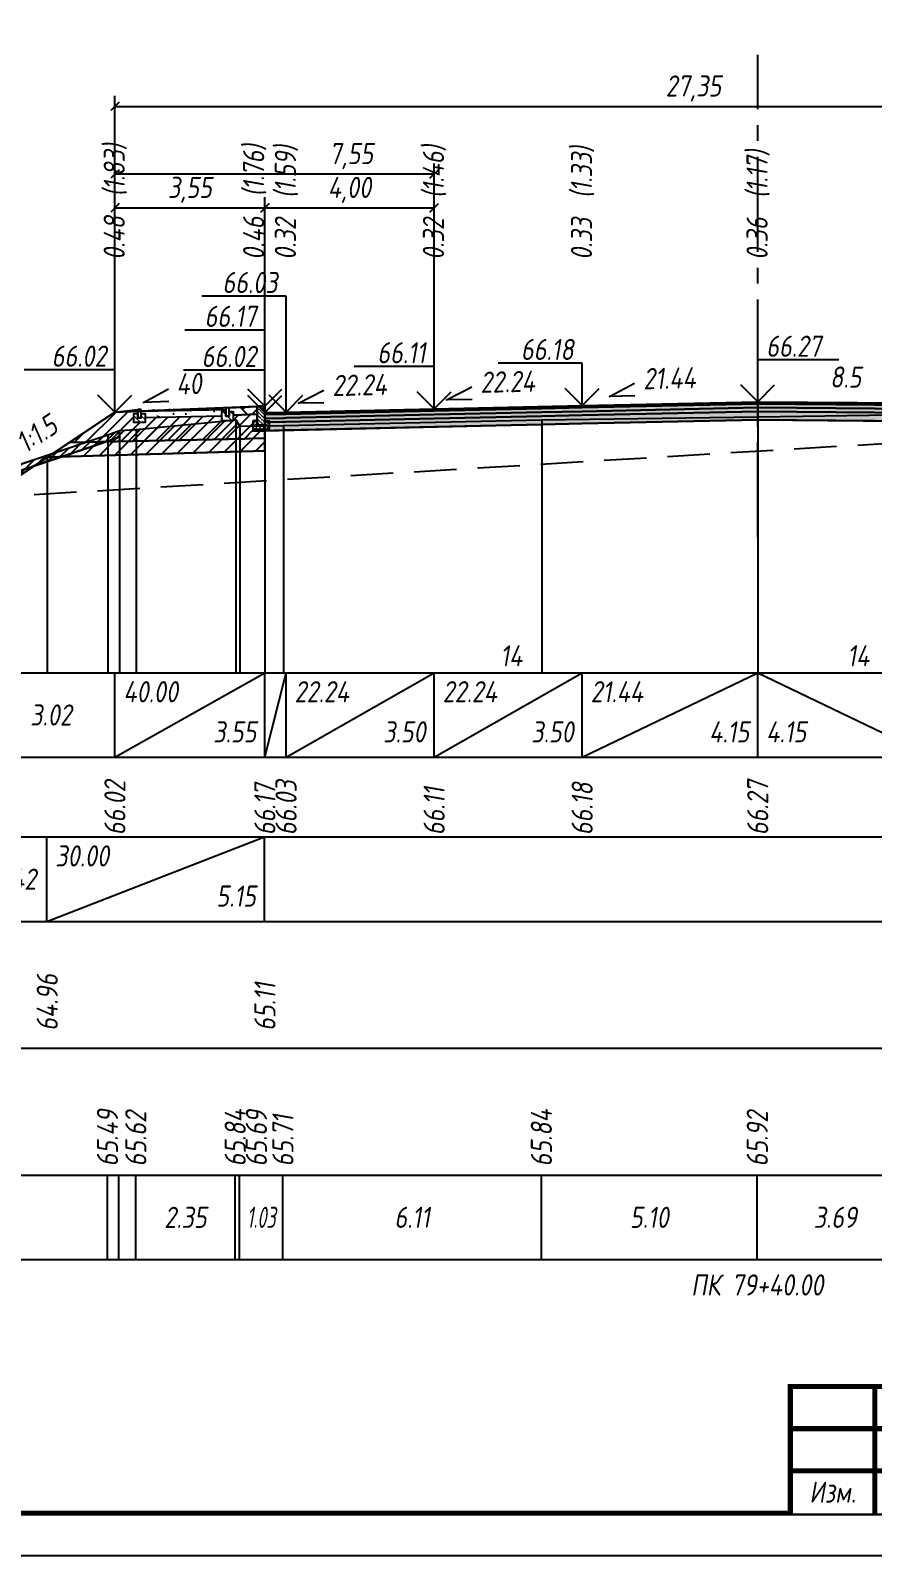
# Model space of a CAD drawing. Extents: x -717 to 1451, y -133302 to 233.
# Drawn here: x 110.1 to 209.7, y -125013.4 to -124833 of the extents above; entities that cross this region are included whole.
import ezdxf
from ezdxf.enums import TextEntityAlignment as Align

# ---------------------------------------------------------------- set-up
doc = ezdxf.new("R2010")
doc.units = 0
doc.linetypes.add('осевая2', pattern=[1.125, 0.75, -0.125, 0.125, -0.125])
doc.linetypes.add('штриховая', pattern=[0.75, 0.5, -0.25])
for name, color, linetype in [('Зарамочное оформление', 7, 'Continuous'), ('Интерполированный поперечник', 2, 'Continuous'), ('КОД_399', 252, 'Continuous'), ('Код_510', 7, 'Continuous'), ('Код_514', 1, 'Continuous'), ('Код_516', 1, 'Continuous'), ('Контур_0', 7, 'Continuous'), ('Контур_2564', 7, 'Continuous'), ('Контур_2660', 7, 'Continuous'), ('Контур_2665', 7, 'Continuous'), ('Контур_400', 7, 'Continuous'), ('Контур_508', 7, 'Continuous'), ('Контур_512', 7, 'Continuous'), ('Контур_513', 7, 'Continuous'), ('Красный поперечник', 1, 'Continuous'), ('Объём_2501', 7, 'Continuous'), ('Объём_2564', 7, 'Continuous'), ('Объём_2650', 7, 'Continuous'), ('Объём_2660', 7, 'Continuous'), ('Объём_2661', 7, 'Continuous'), ('Объём_2665', 7, 'Continuous'), ('Объём_2666', 7, 'Continuous'), ('Ось', 1, 'осевая2'), ('Откосы', 7, 'Continuous'), ('Отметки покрытия', 7, 'Continuous'), ('Подписи поперечников', 7, 'Continuous'), ('Рабочие отметки', 7, 'Continuous'), ('Рабочие отметки доп.', 7, 'Continuous'), ('Слои выравнивания', 7, 'Continuous'), ('Таблица', 7, 'Continuous'), ('Уклоны проезжей части', 7, 'Continuous'), ('Черный поперечник', 3, 'Continuous')]:
    doc.layers.add(name, color=color, linetype=linetype)
for name, color, linetype, true_color in [('Контур_2540', 2, 'Continuous', 0xffff00), ('Контур_2560', 2, 'Continuous', 0xffff00), ('Контур_2561', 7, 'Continuous', 0xff8040), ('Контур_2562', 3, 'Continuous', 0x00ff00), ('Контур_2563', 7, 'Continuous', 0xff8000), ('Контур_2570', 7, 'Continuous', 0x80ff00), ('Контур_2725', 7, 'Continuous', 0x323232), ('Контур_2736', 4, 'Continuous', 0x00ffff), ('Контур_2760', 7, 'Continuous', 0x323232), ('Контур_2761', 7, 'Continuous', 0x323232), ('Контур_2762', 7, 'Continuous', 0x323232), ('Контур_2763', 7, 'Continuous', 0x323232), ('Контур_402', 7, 'Continuous', 0xff6464), ('Контур_703', 4, 'Continuous', 0x00ffff), ('Объём_2520', 7, 'Continuous', 0x80ffff), ('Объём_2540', 2, 'Continuous', 0xffff00), ('Объём_2560', 2, 'Continuous', 0xffff00), ('Объём_2561', 7, 'Continuous', 0xff8040), ('Объём_2562', 3, 'Continuous', 0x00ff00), ('Объём_2563', 7, 'Continuous', 0xff8000), ('Объём_2570', 7, 'Continuous', 0x80ff00), ('Объём_2600', 7, 'Continuous', 0x808000), ('Объём_2746', 2, 'Continuous', 0xffff00)]:
    doc.layers.add(name, color=color, linetype=linetype, true_color=true_color)
doc.styles.get("Standard").update_dxf_attribs({"font": 'txt', "height": 2.5})
doc.styles.add('М', font='romand.shx', dxfattribs={"width": 0.8, "oblique": 10, "height": 2.5})
doc.dimstyles.new('ISO-25', dxfattribs={"dimtxt": 2.5, "dimasz": 2.5, "dimexe": 1.25, "dimexo": 0.625, "dimtad": 1, "dimtxsty": 'Standard', "dimcen": 2.5, "dimadec": 0, "dimazin": 0, "dimtfac": 1, "dimtmove": 0, "dimatfit": 3, "dimfxl": 1, "dimarcsym": 0})

# ---------------------------------------------------------------- blocks, each defined once
blk = doc.blocks.new('Штамп')
at = {"linetype": 'Continuous'}
blk.add_wipeout([(199.95, -411.25), (384.95, -411.25), (384.95, -426.25), (199.95, -426.25)], dxfattribs=at).dxf.layer = 'Зарамочное оформление'
at = {"layer": 'Зарамочное оформление', "linetype": 'Continuous', "lineweight": -3, "const_width": 0.6, "flags": 128}
for points in [[(199.95, -426.25), (199.95, -411.25), (384.95, -411.25)], [(209.95, -411.25), (209.95, -426.25)], [(199.95, -416.25), (264.95, -416.25)], [(199.95, -421.25), (264.95, -421.25)]]:
    blk.add_lwpolyline(points, dxfattribs=at)
at = {"layer": 'Зарамочное оформление', "linetype": 'Continuous', "style": 'М', "oblique": 10, "width": 0.8}
blk.add_text('Изм.', height=2.5, dxfattribs=at).set_placement((204.95, -423.75), align=Align.MIDDLE_CENTER)
blk = doc.blocks.new('шифр')
blk.add_blockref('Штамп', (0, -124642))
blk = doc.blocks.new('_Oblique')
at = {"color": 0, "linetype": 'ByBlock', "lineweight": -2}
blk.add_line((-0.5, -0.5), (0.5, 0.5), dxfattribs=at)
blk = doc.blocks.new('*D3949')
at = {"color": 0, "lineweight": -2, "transparency": 16777216}
for p, q in [((120.12, -124877.62), (120.12, -124852.76)), ((137.85, -124877.66), (137.85, -124852.76)), ((120.12, -124854.01), (137.85, -124854.01))]:
    blk.add_line(p, q, dxfattribs=at)
at = {"layer": 'Defpoints', "color": 0, "transparency": 16777216}
for p in [(137.85, -124854.01), (120.12, -124878.25), (137.85, -124878.29)]:
    blk.add_point(p, dxfattribs=at)
at = {"color": 0, "lineweight": -2, "transparency": 16777216, "rotation": 180}
blk.add_blockref('_Oblique', (120.12, -124854.01), dxfattribs=at)
at = {"color": 0, "lineweight": -2, "transparency": 16777216}
blk.add_blockref('_Oblique', (137.85, -124854.01), dxfattribs=at)
at = {"color": 0, "transparency": 16777216, "insert": (128.99, -124851.89), "char_height": 2.5, "width": 10, "attachment_point": 5, "style": 'М'}
blk.add_mtext('3,55', dxfattribs=at)
blk = doc.blocks.new('*D3951')
at = {"color": 0, "lineweight": -2, "transparency": 16777216}
for p, q in [((137.85, -124877.66), (137.85, -124852.76)), ((157.85, -124877.22), (157.85, -124852.76)), ((137.85, -124854.01), (157.85, -124854.01))]:
    blk.add_line(p, q, dxfattribs=at)
at = {"layer": 'Defpoints', "color": 0, "transparency": 16777216}
for p in [(157.85, -124854.01), (157.85, -124877.84), (137.85, -124878.29)]:
    blk.add_point(p, dxfattribs=at)
at = {"color": 0, "lineweight": -2, "transparency": 16777216, "rotation": 180}
blk.add_blockref('_Oblique', (137.85, -124854.01), dxfattribs=at)
at = {"color": 0, "lineweight": -2, "transparency": 16777216}
blk.add_blockref('_Oblique', (157.85, -124854.01), dxfattribs=at)
at = {"color": 0, "transparency": 16777216, "insert": (147.85, -124851.89), "char_height": 2.5, "width": 9.1667, "attachment_point": 5, "style": 'М'}
blk.add_mtext('4,00', dxfattribs=at)
blk = doc.blocks.new('*D3954')
at = {"color": 0, "lineweight": -2, "transparency": 16777216}
for p, q in [((120.12, -124878.37), (120.12, -124848.76)), ((157.85, -124877.22), (157.85, -124848.76)), ((120.12, -124850.01), (157.85, -124850.01))]:
    blk.add_line(p, q, dxfattribs=at)
at = {"layer": 'Defpoints', "color": 0, "transparency": 16777216}
for p in [(157.85, -124850.01), (157.85, -124877.84), (120.12, -124879)]:
    blk.add_point(p, dxfattribs=at)
at = {"color": 0, "lineweight": -2, "transparency": 16777216, "rotation": 180}
blk.add_blockref('_Oblique', (120.12, -124850.01), dxfattribs=at)
at = {"color": 0, "lineweight": -2, "transparency": 16777216}
blk.add_blockref('_Oblique', (157.85, -124850.01), dxfattribs=at)
at = {"color": 0, "transparency": 16777216, "insert": (148.05, -124847.89), "char_height": 2.5, "width": 10, "attachment_point": 5, "style": 'М'}
blk.add_mtext('7,55', dxfattribs=at)
blk = doc.blocks.new('*D3955')
at = {"color": 0, "lineweight": -2, "transparency": 16777216}
for p, q in [((120.12, -124878.37), (120.12, -124840.76)), ((120.12, -124842.01), (256.87, -124842.01)), ((256.87, -124876.91), (256.87, -124840.76))]:
    blk.add_line(p, q, dxfattribs=at)
at = {"layer": 'Defpoints', "color": 0, "transparency": 16777216}
for p in [(256.87, -124842.01), (256.87, -124877.53), (120.12, -124879)]:
    blk.add_point(p, dxfattribs=at)
at = {"color": 0, "lineweight": -2, "transparency": 16777216, "rotation": 180}
blk.add_blockref('_Oblique', (120.12, -124842.01), dxfattribs=at)
at = {"color": 0, "lineweight": -2, "transparency": 16777216}
blk.add_blockref('_Oblique', (256.87, -124842.01), dxfattribs=at)
at = {"color": 0, "transparency": 16777216, "insert": (188.5, -124839.89), "char_height": 2.5, "width": 12.5, "attachment_point": 5, "style": 'М'}
blk.add_mtext('27,35', dxfattribs=at)
blk = doc.blocks.new('БР100.30.18')
at = {"linetype": 'Continuous', "lineweight": 13}
h = blk.add_hatch(dxfattribs=at)
h.set_pattern_fill('ANSI35', scale=5)
h.set_pattern_definition([(45, (-1504.996, -4799.2297), (-0.88388348, 0.88388348), []), (45, (-1504.1121, -4799.2297), (-0.88388348, 0.88388348), [1.5625, -0.3125, 0, -0.3125])])
h.paths.add_polyline_path([(0.3, 3.47), (1.8, 3.47), (1.8, -1.03), (0, -1.03), (0, 1.97)])
h = blk.add_hatch(dxfattribs=at)
h.set_pattern_fill('ANSI35', scale=5, angle=90)
h.set_pattern_definition([(135, (-1504.996, -4800.7297), (-0.88388348, -0.88388348), []), (135, (-1504.996, -4799.8458), (-0.88388348, -0.88388348), [1.5625, -0.3125, 0, -0.3125])])
h.paths.add_polyline_path([(-1, -0.03), (0, -0.03), (0, -1.03), (1.8, -1.03), (1.8, -0.03), (2.8, -0.03), (2.8, -2.03), (-1, -2.03)])
at = {"color": 7, "lineweight": 30}
blk.add_lwpolyline([(1.8, -1.03), (0, -1.03), (0, 1.97), (0.3, 3.47), (1.8, 3.47)], close=True, dxfattribs=at)
at = {"linetype": 'Continuous'}
blk.add_lwpolyline([(0, -0.03), (-1, -0.03), (-1, -2.03), (2.8, -2.03), (2.8, -0.03), (1.8, -0.03)], dxfattribs=at)

msp = doc.modelspace()

# ---------------------------------------------------------------- hatches: boundary and pattern name
at = {"linetype": 'Continuous'}
h = msp.add_hatch(dxfattribs=at)
h.set_pattern_fill('ANSI31', color=256, scale=15, angle=45, style=0)
h.set_pattern_definition([(90, (-1752.155, -129831.2892), (-1.875, 3e-16), [])])
h.paths.add_polyline_path([(123.233, -124877.864), (133.228, -124877.658), (133.228, -124877.858), (123.233, -124878.057)])
at = {"linetype": 'Continuous', "lineweight": 13}
h = msp.add_hatch(dxfattribs=at)
h.set_pattern_fill('ANSI35', scale=5, angle=90)
h.set_pattern_definition([(135, (-1708.1095, -59150.0302), (-0.883883476, -0.883883476), []), (135, (-1708.1095, -59149.1463), (-0.883883476, -0.883883476), [1.5625, -0.3125, 0, -0.3125])])
h.paths.add_polyline_path([(134.128, -124878.158), (133.628, -124878.158), (133.628, -124878.658), (133.228, -124878.658), (133.228, -124878.158), (132.728, -124878.158), (132.728, -124879.158), (134.128, -124879.158)])
at = {"linetype": 'Continuous'}
h = msp.add_hatch(dxfattribs=at)
h.set_pattern_fill('AR-HBONE', color=253, scale=0.3)
h.set_pattern_definition([(45, (-139.7188, -130683.5077), (0, 1.69705627), [3.6, -1.2]), (135, (-138.8703, -130682.6592), (1e-16, 1.69705627), [3.6, -1.2])])
h.paths.add_polyline_path([(133.228, -124877.658), (133.228, -124878.658), (133.228, -124878.658)])
h.paths.add_polyline_path([(136.949, -124877.509), (133.628, -124877.658), (133.628, -124878.158), (134.128, -124878.158), (134.128, -124878.537), (136.949, -124878.41)])
at = {"linetype": 'Continuous', "lineweight": 13}
h = msp.add_hatch(dxfattribs=at)
h.set_pattern_fill('ANSI35', scale=5, angle=90)
h.set_pattern_definition([(135, (-1697.714, -59150.2363), (-0.883883476, -0.883883476), []), (135, (-1697.714, -59149.3524), (-0.883883476, -0.883883476), [1.5625, -0.3125, 0, -0.3125])])
h.paths.add_polyline_path([(123.733, -124878.364), (123.233, -124878.364), (123.233, -124878.864), (122.833, -124878.864), (122.833, -124878.364), (122.333, -124878.364), (122.333, -124879.364), (123.733, -124879.364)])
at = {"layer": 'КОД_399'}
h = msp.add_hatch(dxfattribs=at)
h.set_pattern_fill('AR-CONC', scale=0.7, angle=45, style=0)
h.set_pattern_definition([(95, (-1752.237, -129831.3785), (3.860864, 3.2396496), [0.525, -5.775]), (40, (-1752.237, -129831.3785), (-4.409945, 3.036377), [0.42, -4.62]), (145.45144, (-1751.915, -129831.1085), (-0.549081, 6.2760265), [0.4461813, -4.907995]), (91.1842, (-1753.227, -129830.3885), (6.101854, 4.4632964), [0.7875, -8.6625]), (141.63564, (-1752.7184, -129830.0166), (-0.1953, 9.447982), [0.669272, -7.361996]), (36.18416, (-1753.227, -129830.3885), (-0.1953, 9.447982), [0.63, -6.93]), (66, (-1752.4845, -129830.141), (4.947401, 0.9616773), [0.525, -5.775]), (11, (-1752.4845, -129830.141), (-2.38496, 4.793659), [0.42, -4.62]), (116.45144, (-1752.072, -129830.061), (2.562441, 5.7553363), [0.4461813, -4.907995]), (82.5, (-1752.237, -129831.3785), (-1.5875523, 1.7079287), [0, -4.564, 0, -4.69, 0, -4.6375]), (52.5, (-1752.237, -129831.3785), (-0.6501106, 3.2543661), [0, -2.674, 0, -4.459, 0, -1.7675]), (12.5, (-1753.3408, -129832.4822), (2.7539272, 2.5306453), [0, -1.75, 0, -5.46, 0, -7.245]), (2.5, (-1753.8357, -129832.9772), (2.3911299, 3.3821186), [0, -2.275, 0, -3.626, 0, -5.145])])
h.paths.add_polyline_path([(123.733, -124878.364), (123.233, -124878.364), (123.233, -124878.057), (133.228, -124877.858), (133.228, -124878.158), (132.728, -124878.158), (132.728, -124878.618), (123.733, -124878.797)])
at = {"layer": 'Слои выравнивания'}
for color, points in [(2, [(137.849, -124878.223), (140.032, -124878.175), (140.349, -124878.168), (157.849, -124877.779), (170.583, -124877.495), (175.349, -124877.389), (196.099, -124876.945), (196.099, -124877.195), (175.349, -124877.639), (170.583, -124877.745), (157.849, -124878.029), (140.349, -124878.418), (140.032, -124878.425), (137.849, -124878.473)]), (3, [(137.849, -124878.473), (140.032, -124878.425), (140.349, -124878.418), (157.849, -124878.029), (170.583, -124877.745), (175.349, -124877.639), (196.099, -124877.195), (196.099, -124877.645), (175.349, -124878.089), (170.583, -124878.195), (157.849, -124878.479), (140.349, -124878.868), (140.032, -124878.875), (137.849, -124878.923)]), (4, [(137.849, -124878.923), (140.032, -124878.875), (140.349, -124878.868), (157.849, -124878.479), (170.583, -124878.195), (175.349, -124878.089), (196.099, -124877.645), (196.099, -124878.095), (175.349, -124878.539), (170.583, -124878.645), (157.849, -124878.929), (140.349, -124879.318), (140.032, -124879.325), (137.849, -124879.373)]), (5, [(137.849, -124879.373), (140.032, -124879.325), (140.349, -124879.318), (157.849, -124878.929), (170.583, -124878.645), (175.349, -124878.539), (196.099, -124878.095), (196.099, -124879.095), (175.349, -124879.539), (170.583, -124879.645), (157.849, -124879.929), (140.349, -124880.318), (140.032, -124880.325), (137.849, -124880.373)])]:
    msp.add_hatch(color=color, dxfattribs=at).paths.add_polyline_path(points)

# ---------------------------------------------------------------- linework, layer by layer
at = {"flags": 128}
msp.add_lwpolyline([(-30.054, -125013.421), (389.946, -125013.421), (389.946, -124716.421), (-30.054, -124716.421)], close=True, dxfattribs=at)
at = {"const_width": 0.6, "flags": 128}
msp.add_lwpolyline([(-10.054, -125008.421), (384.946, -125008.421), (384.946, -124721.421), (-10.054, -124721.421)], close=True, dxfattribs=at)
for points in [[(123.233, -124877.864), (122.833, -124877.864), (122.833, -124878.864), (123.233, -124878.864), (123.233, -124877.864)], [(123.233, -124878.057), (133.228, -124877.858)], [(133.228, -124878.158), (132.728, -124878.158), (132.728, -124879.158), (134.128, -124879.158), (134.128, -124878.158), (133.628, -124878.158), (133.628, -124878.658), (133.228, -124878.658), (133.228, -124878.158)], [(133.628, -124877.658), (133.228, -124877.658), (133.228, -124878.658), (133.628, -124878.658), (133.628, -124877.658)], [(133.628, -124877.658), (136.949, -124877.509), (136.949, -124878.41), (134.128, -124878.537), (134.128, -124878.158), (133.628, -124878.158), (133.628, -124877.658)], [(122.833, -124878.364), (122.333, -124878.364), (122.333, -124879.364), (123.733, -124879.364), (123.733, -124878.364), (123.233, -124878.364), (123.233, -124878.864), (122.833, -124878.864), (122.833, -124878.364)], [(123.733, -124878.797), (132.728, -124878.619)]]:
    msp.add_lwpolyline(points)
at = {"layer": 'Код_510'}
for p, q in [((119.243, -124978.421), (119.243, -124968.421)), ((120.597, -124978.421), (120.597, -124968.421)), ((122.589, -124978.421), (122.589, -124968.421)), ((134.341, -124978.421), (134.341, -124968.421)), ((134.841, -124978.421), (134.841, -124968.421)), ((139.978, -124978.421), (139.978, -124968.421)), ((170.529, -124978.421), (170.529, -124968.421)), ((196.045, -124978.421), (196.045, -124968.421))]:
    msp.add_line(p, q, dxfattribs=at)
at = {"layer": 'Код_514'}
for p, q in [((120.121, -124919), (120.121, -124909)), ((120.121, -124919), (137.849, -124909)), ((137.849, -124919), (137.849, -124909)), ((137.849, -124919), (137.849, -124909)), ((137.849, -124919), (140.349, -124909)), ((140.349, -124919), (140.349, -124909)), ((140.349, -124919), (157.849, -124909)), ((157.849, -124919), (157.849, -124909)), ((157.849, -124919), (175.349, -124909)), ((175.349, -124919), (175.349, -124909)), ((175.349, -124919), (196.099, -124909)), ((196.099, -124919), (196.099, -124909))]:
    msp.add_line(p, q, dxfattribs=at)
at = {"layer": 'Код_516'}
for p, q in [((112.07, -124938.421), (112.07, -124928.421)), ((112.07, -124938.421), (137.795, -124928.421)), ((137.795, -124938.421), (137.795, -124928.421))]:
    msp.add_line(p, q, dxfattribs=at)
at = {"layer": 'Контур_0', "flags": 128}
for points in [[(120.121, -124878.183), (105, -124888.263), (105, -124888.263), (105, -124888.263), (105, -124888.263), (105, -124888.263), (105, -124888.263), (105, -124888.263), (105, -124888.263), (105, -124888.263), (105, -124888.263), (105, -124888.263), (105, -124888.263), (105, -124888.263), (105, -124888.263), (105, -124888.263)], [(120.121, -124878.183), (105, -124888.263)]]:
    msp.add_lwpolyline(points, dxfattribs=at)
at = {"layer": 'Контур_0', "color": 250, "flags": 128}
for points in [[(114.713, -124881.788), (135.429, -124881.327), (136.349, -124880.407), (137.849, -124880.373)], [(136.349, -124880.407), (137.849, -124880.373), (137.849, -124881.273), (135.429, -124881.327), (136.349, -124880.407), (136.349, -124880.407)]]:
    msp.add_lwpolyline(points, dxfattribs=at)
at = {"layer": 'Контур_2540', "flags": 128}
msp.add_lwpolyline([(137.849, -124882.742), (112.124, -124883.514), (114.713, -124881.788), (137.849, -124881.273), (137.849, -124882.742), (137.849, -124882.742)], dxfattribs=at)
at = {"layer": 'Контур_2560', "flags": 128}
msp.add_lwpolyline([(120.121, -124878.183), (120.121, -124878.183), (120.121, -124878.183), (137.849, -124877.473)], dxfattribs=at)
at = {"layer": 'Контур_2561', "flags": 128}
msp.add_lwpolyline([(137.849, -124877.473), (137.849, -124877.473), (120.121, -124878.183), (120.121, -124878.183), (137.849, -124877.473)], dxfattribs=at)
at = {"layer": 'Контур_2562', "flags": 128}
msp.add_lwpolyline([(120.121, -124878.183), (120.121, -124878.183), (120.121, -124878.183), (120.121, -124878.183), (120.121, -124878.183)], dxfattribs=at)
at = {"layer": 'Контур_2563', "color": 250, "flags": 128}
msp.add_lwpolyline([(136.349, -124880.407), (135.429, -124881.327), (114.713, -124881.788), (120.121, -124878.183), (137.849, -124877.473), (137.849, -124880.373), (136.349, -124880.407), (136.349, -124880.407)], dxfattribs=at)
at = {"layer": 'Контур_2564', "flags": 128}
msp.add_lwpolyline([(120.121, -124878.183), (137.849, -124877.473)], dxfattribs=at)
at = {"layer": 'Контур_2660', "flags": 128}
msp.add_lwpolyline([(112.124, -124883.514), (137.849, -124882.742)], dxfattribs=at)
at = {"layer": 'Контур_2665', "flags": 128}
msp.add_lwpolyline([(120.121, -124878.183), (120.121, -124878.183)], dxfattribs=at)
at = {"layer": 'Контур_2736', "flags": 128}
msp.add_lwpolyline([(120.121, -124878.183), (105, -124888.263)], dxfattribs=at)
at = {"layer": 'Контур_400', "flags": 128}
msp.add_lwpolyline([(137.849, -124878.223), (140.349, -124878.168), (140.349, -124878.168), (157.849, -124877.779), (157.849, -124877.779), (157.849, -124877.779), (157.849, -124877.779), (175.349, -124877.389), (196.099, -124876.945)], dxfattribs=at)
at = {"layer": 'Контур_512', "flags": 128}
msp.add_lwpolyline([(105, -124888.263), (112.124, -124883.514), (137.849, -124882.742)], dxfattribs=at)
at = {"layer": 'Контур_703', "flags": 128}
msp.add_lwpolyline([(120.121, -124878.183), (105, -124888.263)], dxfattribs=at)
at = {"layer": 'Красный поперечник'}
for p, q in [((105, -124888.263), (120.121, -124878.183)), ((120.121, -124878.183), (137.849, -124877.473)), ((137.849, -124878.223), (140.349, -124878.168)), ((140.349, -124878.168), (157.849, -124877.779)), ((157.849, -124877.779), (175.349, -124877.389)), ((175.349, -124877.389), (196.099, -124876.945)), ((112.124, -124883.514), (112.124, -124909)), ((137.849, -124882.742), (137.849, -124909))]:
    msp.add_line(p, q, dxfattribs=at)
at = {"layer": 'Объём_2501', "flags": 128}
for points in [[(137.849, -124878.223), (140.349, -124878.168), (140.349, -124878.168), (157.849, -124877.779), (157.849, -124877.779), (157.849, -124877.779), (157.849, -124877.779), (175.349, -124877.389), (196.099, -124876.945)], [(137.849, -124878.223), (140.349, -124878.168), (140.349, -124878.168), (157.849, -124877.779)]]:
    msp.add_lwpolyline(points, dxfattribs=at)
at = {"layer": 'Объём_2520', "color": 250, "flags": 128}
msp.add_lwpolyline([(136.349, -124880.407), (137.849, -124880.373), (137.849, -124881.273), (135.429, -124881.327), (136.349, -124880.407), (136.349, -124880.407)], dxfattribs=at)
msp.add_lwpolyline([(136.349, -124880.407), (137.849, -124880.373), (137.849, -124881.273), (135.429, -124881.327), (136.349, -124880.407), (136.349, -124880.407)], dxfattribs=at)
at = {"layer": 'Объём_2540', "flags": 128}
msp.add_lwpolyline([(137.849, -124882.742), (112.124, -124883.514), (114.713, -124881.788), (137.849, -124881.273), (137.849, -124882.742), (137.849, -124882.742)], dxfattribs=at)
msp.add_lwpolyline([(137.849, -124882.742), (112.124, -124883.514), (114.713, -124881.788), (137.849, -124881.273), (137.849, -124882.742), (137.849, -124882.742)], dxfattribs=at)
at = {"layer": 'Объём_2560', "flags": 128}
msp.add_lwpolyline([(120.121, -124878.183), (120.121, -124878.183), (120.121, -124878.183), (137.849, -124877.473)], dxfattribs=at)
msp.add_lwpolyline([(120.121, -124878.183), (120.121, -124878.183), (120.121, -124878.183), (137.849, -124877.473)], dxfattribs=at)
at = {"layer": 'Объём_2561', "flags": 128}
msp.add_lwpolyline([(137.849, -124877.473), (137.849, -124877.473), (120.121, -124878.183), (120.121, -124878.183), (137.849, -124877.473)], dxfattribs=at)
msp.add_lwpolyline([(137.849, -124877.473), (137.849, -124877.473), (120.121, -124878.183), (120.121, -124878.183), (137.849, -124877.473)], dxfattribs=at)
at = {"layer": 'Объём_2562', "flags": 128}
msp.add_lwpolyline([(120.121, -124878.183), (120.121, -124878.183), (120.121, -124878.183), (120.121, -124878.183), (120.121, -124878.183)], dxfattribs=at)
msp.add_lwpolyline([(120.121, -124878.183), (120.121, -124878.183), (120.121, -124878.183), (120.121, -124878.183), (120.121, -124878.183)], dxfattribs=at)
at = {"layer": 'Объём_2563', "color": 250, "flags": 128}
for points in [[(136.349, -124880.407), (135.429, -124881.327), (114.713, -124881.788), (120.121, -124878.183), (137.849, -124877.473), (137.849, -124880.373), (136.349, -124880.407), (136.349, -124880.407)], [(136.349, -124880.407), (135.429, -124881.327), (114.713, -124881.788), (120.121, -124878.183), (122.833, -124877.864), (122.833, -124878.364), (122.333, -124878.364), (122.333, -124879.364), (123.733, -124879.364), (123.733, -124878.797), (132.728, -124878.619), (132.728, -124879.158), (134.128, -124879.158), (134.128, -124878.537), (136.949, -124878.41), (136.95, -124879.224), (136.45, -124879.225), (136.451, -124880.225), (137.849, -124880.223), (137.849, -124880.373), (136.349, -124880.407), (136.349, -124880.407)]]:
    msp.add_lwpolyline(points, dxfattribs=at)
at = {"layer": 'Объём_2564', "flags": 128}
msp.add_lwpolyline([(120.121, -124878.183), (137.849, -124877.473)], dxfattribs=at)
msp.add_lwpolyline([(120.121, -124878.183), (137.849, -124877.473)], dxfattribs=at)
at = {"layer": 'Объём_2570', "flags": 128}
msp.add_lwpolyline([(120.651, -124881.12), (119.297, -124881.622), (105, -124886.409), (105, -124885.659), (119.297, -124880.872), (120.651, -124880.37), (120.651, -124881.12), (120.651, -124881.12)], dxfattribs=at)
msp.add_lwpolyline([(120.651, -124881.12), (119.297, -124881.622), (105, -124886.409), (105, -124885.659), (119.297, -124880.872), (120.651, -124880.37), (120.651, -124881.12), (120.651, -124881.12)], dxfattribs=at)
at = {"layer": 'Объём_2600', "flags": 128}
msp.add_lwpolyline([(110.588, -124884.538), (112.124, -124883.514), (113.796, -124883.464), (110.588, -124884.538), (110.588, -124884.538)], dxfattribs=at)
at = {"layer": 'Объём_2600', "color": 5, "flags": 128}
msp.add_lwpolyline([(110.588, -124884.538), (112.124, -124883.514), (113.796, -124883.464), (110.588, -124884.538), (110.588, -124884.538)], dxfattribs=at)
at = {"layer": 'Объём_2650', "flags": 128}
for points in [[(137.849, -124882.742), (113.796, -124883.464), (119.297, -124881.622), (120.651, -124881.12), (120.651, -124880.37), (122.643, -124880.228), (134.396, -124879.097), (134.896, -124879.847), (137.849, -124879.792), (137.849, -124882.742), (137.849, -124882.742)], [(110.588, -124884.538), (105, -124888.263), (98.249, -124888.669), (110.588, -124884.538), (110.588, -124884.538)]]:
    msp.add_lwpolyline(points, dxfattribs=at)
at = {"layer": 'Объём_2650', "color": 6, "flags": 128}
for points in [[(137.849, -124882.742), (113.796, -124883.464), (119.297, -124881.622), (120.651, -124881.12), (120.651, -124880.37), (122.643, -124880.228), (134.396, -124879.097), (134.896, -124879.847), (137.849, -124879.792), (137.849, -124882.742), (137.849, -124882.742)], [(110.588, -124884.538), (105, -124888.263), (98.249, -124888.669), (110.588, -124884.538), (110.588, -124884.538)]]:
    msp.add_lwpolyline(points, dxfattribs=at)
at = {"layer": 'Объём_2660', "flags": 128}
msp.add_lwpolyline([(112.124, -124883.514), (137.849, -124882.742)], dxfattribs=at)
msp.add_lwpolyline([(112.124, -124883.514), (137.849, -124882.742)], dxfattribs=at)
at = {"layer": 'Объём_2661', "flags": 128}
msp.add_lwpolyline([(120.121, -124878.183), (105, -124888.263)], dxfattribs=at)
msp.add_lwpolyline([(120.121, -124878.183), (105, -124888.263)], dxfattribs=at)
at = {"layer": 'Объём_2665', "flags": 128}
msp.add_lwpolyline([(120.121, -124878.183), (120.121, -124878.183)], dxfattribs=at)
msp.add_lwpolyline([(120.121, -124878.183), (120.121, -124878.183)], dxfattribs=at)
at = {"layer": 'Объём_2666', "flags": 128}
msp.add_lwpolyline([(120.121, -124878.183), (105, -124888.263)], dxfattribs=at)
msp.add_lwpolyline([(120.121, -124878.183), (105, -124888.263)], dxfattribs=at)
at = {"layer": 'Объём_2746', "flags": 128}
msp.add_lwpolyline([(119.297, -124881.622), (120.651, -124881.12), (120.651, -124880.37), (122.643, -124880.228), (134.396, -124879.097), (134.896, -124879.847), (134.896, -124882.831), (113.796, -124883.464), (119.297, -124881.622), (119.297, -124881.622)], dxfattribs=at)
msp.add_lwpolyline([(119.297, -124881.622), (120.651, -124881.12), (120.651, -124880.37), (122.643, -124880.228), (134.396, -124879.097), (134.896, -124879.847), (134.896, -124882.831), (113.796, -124883.464), (119.297, -124881.622), (119.297, -124881.622)], dxfattribs=at)
at = {"layer": 'Ось', "ltscale": 15}
msp.add_line((196.099, -124892.971), (196.099, -124835.915), dxfattribs=at)
at = {"layer": 'Откосы', "color": 1, "flags": 128}
msp.add_lwpolyline([(126.497, -124876.927), (123.499, -124877.047), (126.437, -124875.428)], dxfattribs=at)
at = {"layer": 'Отметки покрытия', "color": 1}
for p, q in [((140.349, -124864.473), (130.398, -124864.473)), ((140.349, -124878.168), (140.349, -124864.473)), ((137.849, -124868.473), (128.4, -124868.473)), ((137.849, -124877.473), (137.849, -124868.473)), ((157.849, -124872.779), (148.382, -124872.779)), ((157.849, -124877.779), (157.849, -124872.779)), ((175.349, -124872.389), (165.421, -124872.389)), ((175.349, -124877.389), (175.349, -124872.389)), ((196.099, -124876.945), (196.099, -124871.945)), ((120.121, -124873.183), (109.391, -124873.183)), ((120.121, -124878.183), (120.121, -124873.183)), ((137.849, -124873.223), (128.245, -124873.223)), ((137.849, -124878.223), (137.849, -124873.223)), ((120.121, -124878.183), (118.121, -124876.183)), ((120.121, -124878.183), (122.121, -124876.183)), ((137.849, -124877.473), (135.849, -124875.473)), ((137.849, -124878.223), (135.849, -124876.223)), ((137.849, -124877.473), (139.849, -124875.473)), ((137.849, -124878.223), (139.849, -124876.223)), ((140.349, -124878.168), (138.349, -124876.168)), ((140.349, -124878.168), (142.349, -124876.168)), ((157.849, -124877.779), (155.849, -124875.779)), ((157.849, -124877.779), (159.849, -124875.779)), ((175.349, -124877.389), (173.349, -124875.389)), ((175.349, -124877.389), (177.349, -124875.389)), ((196.099, -124876.945), (194.099, -124874.945)), ((196.099, -124876.945), (198.099, -124874.945))]:
    msp.add_line(p, q, dxfattribs=at)
at = {"layer": 'Слои выравнивания'}
for p, q in [((137.849, -124878.223), (137.849, -124909)), ((196.099, -124876.945), (196.099, -124909))]:
    msp.add_line(p, q, dxfattribs=at)
at = {"layer": 'Слои выравнивания', "color": 2, "flags": 128}
msp.add_lwpolyline([(137.849, -124878.223), (140.032, -124878.175), (140.349, -124878.168), (157.849, -124877.779), (170.583, -124877.495), (175.349, -124877.389), (196.099, -124876.945), (196.099, -124877.195), (175.349, -124877.639), (170.583, -124877.745), (157.849, -124878.029), (140.349, -124878.418), (140.032, -124878.425), (137.849, -124878.473)], close=True, dxfattribs=at)
at = {"layer": 'Слои выравнивания', "color": 3, "flags": 128}
msp.add_lwpolyline([(137.849, -124878.473), (140.032, -124878.425), (140.349, -124878.418), (157.849, -124878.029), (170.583, -124877.745), (175.349, -124877.639), (196.099, -124877.195), (196.099, -124877.645), (175.349, -124878.089), (170.583, -124878.195), (157.849, -124878.479), (140.349, -124878.868), (140.032, -124878.875), (137.849, -124878.923)], close=True, dxfattribs=at)
at = {"layer": 'Слои выравнивания', "color": 4, "flags": 128}
msp.add_lwpolyline([(137.849, -124878.923), (140.032, -124878.875), (140.349, -124878.868), (157.849, -124878.479), (170.583, -124878.195), (175.349, -124878.089), (196.099, -124877.645), (196.099, -124878.095), (175.349, -124878.539), (170.583, -124878.645), (157.849, -124878.929), (140.349, -124879.318), (140.032, -124879.325), (137.849, -124879.373)], close=True, dxfattribs=at)
at = {"layer": 'Слои выравнивания', "color": 5, "flags": 128}
msp.add_lwpolyline([(137.849, -124879.373), (140.032, -124879.325), (140.349, -124879.318), (157.849, -124878.929), (170.583, -124878.645), (175.349, -124878.539), (196.099, -124878.095), (196.099, -124879.095), (175.349, -124879.539), (170.583, -124879.645), (157.849, -124879.929), (140.349, -124880.318), (140.032, -124880.325), (137.849, -124880.373)], close=True, dxfattribs=at)
at = {"layer": 'Уклоны проезжей части', "color": 1, "flags": 128}
for points in [[(126.497, -124876.927), (123.499, -124877.047), (126.437, -124875.428)], [(144.828, -124877.068), (141.829, -124877.135), (144.795, -124875.568)], [(162.328, -124876.679), (159.329, -124876.745), (162.295, -124875.179)], [(181.579, -124876.256), (178.58, -124876.32), (181.547, -124874.756)]]:
    msp.add_lwpolyline(points, dxfattribs=at)
at = {"layer": 'Черный поперечник', "color": 7}
for p, q in [((134.396, -124879.097), (134.396, -124909)), ((134.896, -124879.847), (134.896, -124909)), ((140.032, -124879.751), (140.032, -124909)), ((170.583, -124879.096), (170.583, -124909)), ((196.099, -124878.72), (196.099, -124909)), ((119.297, -124880.872), (119.297, -124909)), ((120.651, -124880.37), (120.651, -124909)), ((122.643, -124880.228), (122.643, -124909))]:
    msp.add_line(p, q, dxfattribs=at)

# ---------------------------------------------------------------- block references
at = {"lineweight": 18, "xscale": -0.5, "yscale": 0.5, "zscale": 0.5, "rotation": 0.05553677703885818}
msp.add_blockref('БР100.30.18', (137.85, -124879.207), dxfattribs=at)

# ---------------------------------------------------------------- texts
at = {"layer": 'Код_510', "style": 'М', "oblique": 10, "width": 0.8}
for s, p in [('65.49', (119.243, -124967.421)), ('65.62', (122.589, -124967.421)), ('65.84', (134.341, -124967.421)), ('65.69', (136.841, -124967.421)), ('65.71', (139.978, -124967.421)), ('65.84', (170.529, -124967.421)), ('65.92', (196.045, -124967.421))]:
    msp.add_text(s, height=2.5, rotation=90, dxfattribs=at).set_placement(p, align=Align.MIDDLE_LEFT)
at = {"layer": 'Код_510', "style": 'М', "oblique": 10}
for s, width, p in [('2.35', 0.8, (128.465, -124973.421)), ('1.03', 0.6, (137.41, -124973.421)), ('6.11', 0.8, (155.253, -124973.421)), ('5.10', 0.8, (183.287, -124973.421))]:
    msp.add_text(s, height=2.5, dxfattribs=dict(at, width=width)).set_placement(p, align=Align.MIDDLE_CENTER)
at = {"layer": 'Код_514', "style": 'М', "oblique": 10, "width": 0.8}
for s, p in [('40.00', (121.121, -124910)), ('22.24', (141.349, -124910)), ('22.24', (158.849, -124910)), ('21.44', (176.349, -124910))]:
    msp.add_text(s, height=2.5, dxfattribs=at).set_placement(p, align=Align.TOP_LEFT)
msp.add_text('3.02', height=2.5, dxfattribs=at).set_placement((112.56, -124914), align=Align.MIDDLE_CENTER)
for s, p in [('3.55', (136.849, -124918)), ('3.50', (156.849, -124918)), ('3.50', (174.349, -124918)), ('4.15', (195.099, -124918))]:
    msp.add_text(s, height=2.5, dxfattribs=at).set_placement(p, align=Align.BOTTOM_RIGHT)
for s, p in [('66.02', (120.121, -124928.238)), ('66.03', (140.349, -124928.238)), ('66.27', (196.099, -124928.238)), ('66.17', (137.849, -124928.238)), ('66.11', (157.849, -124928.238)), ('66.18', (175.349, -124928.238))]:
    msp.add_text(s, height=2.5, rotation=90, dxfattribs=at).set_placement(p, align=Align.MIDDLE_LEFT)
at = {"layer": 'Код_516', "style": 'М', "oblique": 10, "width": 0.8}
msp.add_text('30.00', height=2.5, dxfattribs=at).set_placement((113.07, -124929.421), align=Align.TOP_LEFT)
msp.add_text('1.42', height=2.5, dxfattribs=at).set_placement((108.508, -124933.421), align=Align.MIDDLE_CENTER)
msp.add_text('5.15', height=2.5, dxfattribs=at).set_placement((136.795, -124937.421), align=Align.BOTTOM_RIGHT)
for s, p in [('64.96', (112.124, -124951.371)), ('65.11', (137.849, -124951.371))]:
    msp.add_text(s, height=2.5, rotation=90, dxfattribs=at).set_placement(p, align=Align.MIDDLE_LEFT)
at = {"layer": 'Откосы', "color": 1, "style": 'М', "oblique": 10, "width": 0.8}
for s, rotation, p in [('40', 2.29061, (128.945, -124876.829)), ('1:1.5', 33.69007, (112.006, -124882.391))]:
    msp.add_text(s, height=2.5, rotation=rotation, dxfattribs=at).set_placement(p, align=Align.BOTTOM_CENTER)
at = {"layer": 'Отметки покрытия', "color": 1, "style": 'М', "oblique": 10, "width": 0.8}
for s, p in [('66.03', (139.349, -124864.848)), ('66.17', (136.849, -124868.848)), ('66.02', (119.121, -124873.557)), ('66.02', (136.849, -124873.598)), ('66.11', (156.849, -124873.153)), ('66.18', (174.349, -124872.764))]:
    msp.add_text(s, height=2.5, dxfattribs=at).set_placement(p, align=Align.BOTTOM_RIGHT)
at = {"layer": 'Рабочие отметки', "color": 1, "style": 'М', "oblique": 10, "width": 0.8}
for s, p in [('0.48', (120.043, -124860.166)), ('0.46', (136.521, -124860.166)), ('0.32', (140.271, -124860.166)), ('0.32', (157.771, -124860.166)), ('0.33', (175.271, -124860.166)), ('0.36', (196.021, -124860.166))]:
    msp.add_text(s, height=2.5, rotation=90, dxfattribs=at).set_placement(p, align=Align.MIDDLE_LEFT)
at = {"layer": 'Рабочие отметки доп.', "color": 1, "style": 'М', "oblique": 10, "width": 0.8}
for s, p in [('(1.83)', (120.043, -124852.666)), ('(1.76)', (136.521, -124852.666)), ('(1.59)', (140.271, -124852.866)), ('(1.46)', (157.771, -124852.866)), ('(1.33)', (175.271, -124852.866)), ('(1.17)', (196.021, -124852.866))]:
    msp.add_text(s, height=2.5, rotation=90, dxfattribs=at).set_placement(p, align=Align.MIDDLE_LEFT)
at = {"layer": 'Слои выравнивания', "style": 'М', "oblique": 10, "width": 0.8}
msp.add_text('14', height=2.5, dxfattribs=at).set_placement((166.974, -124909), align=Align.BOTTOM_CENTER)
at = {"layer": 'Уклоны проезжей части', "color": 1, "style": 'М', "oblique": 10, "width": 0.8}
for s, rotation, p in [('40', 2.29061, (128.945, -124876.829)), ('22.24', 1.27413, (149.077, -124876.973)), ('22.24', 1.27413, (166.577, -124876.584)), ('21.44', 1.22809, (185.703, -124876.167)), ('1:1.5', 33.69007, (112.006, -124882.391))]:
    msp.add_text(s, height=2.5, rotation=rotation, dxfattribs=at).set_placement(p, align=Align.BOTTOM_CENTER)

# ---------------------------------------------------------------- dimensions: what is measured, and where the dimension line sits
at = {"color": 5}
dim = msp.add_linear_dim(base=(157.849, -124850.007), p1=(120.121, -124878.995), p2=(157.849, -124877.841), angle=180, dimstyle='ISO-25', override={"dimasz": 1, "dimlfac": 0.2, "dimzin": 0, "dimtxsty": 'М', "dimblk1": 'Oblique', "dimblk2": 'Oblique', "dimsah": 1}, dxfattribs=at)
dim.commit()
dim.dimension.update_dxf_attribs({"geometry": '*D3954', "text_midpoint": (148.049, -124850.007), "dimtype": 160})
for base, p1, p2, picture, middle in [((137.849, -124854.007), (120.121, -124878.245), (137.849, -124878.286), '*D3949', (128.985, -124851.894)), ((157.849, -124854.007), (137.849, -124878.286), (157.849, -124877.841), '*D3951', (147.849, -124851.894))]:
    dim = msp.add_linear_dim(base=base, p1=p1, p2=p2, angle=180, dimstyle='ISO-25', override={"dimasz": 1, "dimlfac": 0.2, "dimzin": 0, "dimtxsty": 'М', "dimblk1": 'Oblique', "dimblk2": 'Oblique', "dimsah": 1}, dxfattribs=at)
    dim.commit()
    dim.dimension.update_dxf_attribs({"geometry": picture, "text_midpoint": middle})

# ---------------------------------------------------------------- next in the draw order: block references
msp.add_blockref('шифр', (0, 59.829))

# ---------------------------------------------------------------- next in the draw order: hatches: boundary and pattern name
at = {"layer": 'Объём_2563'}
h = msp.add_hatch(dxfattribs=at)
h.set_pattern_fill('ANSI31', color=256, scale=0.3)
h.paths.add_polyline_path([(136.349, -124880.407), (135.429, -124881.327), (114.713, -124881.788), (120.121, -124878.183), (122.833, -124877.864), (122.833, -124878.364), (122.333, -124878.364), (122.333, -124879.364), (123.733, -124879.364), (123.733, -124878.797), (132.728, -124878.619), (132.728, -124879.158), (134.128, -124879.158), (134.128, -124878.537), (136.949, -124878.41), (136.95, -124879.224), (136.45, -124879.225), (136.451, -124880.225), (137.849, -124880.223), (137.849, -124880.373)])
h.paths.add_polyline_path([(252.011, -124879.58), (250.511, -124879.566), (250.511, -124877.416), (256.871, -124877.472), (261.508, -124880.563), (252.919, -124880.488)])
at = {"layer": 'Объём_2570'}
h = msp.add_hatch(dxfattribs=at)
h.set_pattern_fill('ANSI31', color=256, scale=0.2)
h.paths.add_polyline_path([(120.651, -124881.12), (119.297, -124881.622), (105, -124886.409), (105, -124885.659), (119.297, -124880.872), (120.651, -124880.37)])
h.paths.add_polyline_path([(269.797, -124881.838), (259.829, -124882.249), (239.728, -124880.884), (229.718, -124878.542), (229.718, -124877.792), (239.728, -124880.134), (259.829, -124881.499), (269.797, -124881.088)])
at = {"layer": 'Объём_2600'}
h = msp.add_hatch(dxfattribs=at)
h.set_pattern_fill('ANSI31', color=6, scale=0.4)
h.paths.add_polyline_path([(110.588, -124884.538), (105, -124888.263), (98.249, -124888.669)])
h.paths.add_polyline_path([(137.849, -124882.742), (113.796, -124883.464), (119.297, -124881.622), (120.651, -124881.12), (120.651, -124880.37), (122.643, -124880.228), (134.396, -124879.097), (134.896, -124879.847), (137.849, -124879.792)])
h.paths.add_polyline_path([(267.046, -124882.922), (265.267, -124882.922), (265.267, -124883.07), (219.856, -124881.707), (219.856, -124878.342), (221.31, -124878.378), (229.718, -124877.792), (229.718, -124878.542), (239.728, -124880.884), (259.829, -124882.249), (268.598, -124881.888)])
h = msp.add_hatch(dxfattribs=at)
h.set_pattern_fill('HONEY', color=5, scale=0.3)
h.paths.add_polyline_path([(95.614, -124889.551), (95.614, -124888.828), (98.249, -124888.669)])
h.paths.add_polyline_path([(110.588, -124884.538), (112.124, -124883.514), (113.796, -124883.464)])
h.paths.add_polyline_path([(268.598, -124881.888), (269.797, -124881.088), (269.797, -124881.838)])
at = {"layer": 'Слои выравнивания'}
for color, points in [(2, [(196.099, -124876.945), (214.547, -124877.101), (216.849, -124877.12), (219.856, -124877.147), (219.856, -124877.397), (216.849, -124877.37), (214.547, -124877.351), (196.099, -124877.195)]), (3, [(196.099, -124877.195), (214.547, -124877.351), (216.849, -124877.37), (219.856, -124877.397), (219.856, -124877.847), (216.849, -124877.82), (214.547, -124877.801), (196.099, -124877.645)]), (4, [(196.099, -124877.645), (214.547, -124877.801), (216.849, -124877.82), (219.856, -124877.847), (219.856, -124878.297), (216.849, -124878.27), (214.547, -124878.251), (196.099, -124878.095)]), (5, [(196.099, -124878.095), (214.547, -124878.251), (216.849, -124878.27), (219.856, -124878.297), (219.856, -124879.297), (216.849, -124879.27), (214.547, -124879.251), (196.099, -124879.095)])]:
    msp.add_hatch(color=color, dxfattribs=at).paths.add_polyline_path(points)

# ---------------------------------------------------------------- next in the draw order: linework, layer by layer
at = {"layer": 'Интерполированный поперечник', "linetype": 'штриховая', "ltscale": 10, "flags": 128}
msp.add_lwpolyline([(95.614, -124888.828), (239.786, -124880.155)], dxfattribs=at)
at = {"layer": 'Код_514'}
msp.add_line((196.099, -124909), (216.849, -124919), dxfattribs=at)
at = {"layer": 'Контур_2570', "flags": 128}
msp.add_lwpolyline([(80, -124889.75), (95.588, -124889.56), (95.588, -124889.56), (119.297, -124881.622), (120.651, -124881.12), (120.651, -124880.37), (122.643, -124880.228), (134.396, -124879.097), (134.896, -124879.847), (140.032, -124879.751), (170.583, -124879.096), (196.099, -124878.72), (214.547, -124878.448), (219.856, -124878.342), (221.31, -124878.378), (229.718, -124877.792), (229.718, -124878.542), (238.844, -124880.681), (239.728, -124880.884), (239.728, -124880.884), (239.881, -124880.893), (259.829, -124882.249), (260.237, -124882.234), (294.797, -124880.803)], dxfattribs=at)
at = {"layer": 'Контур_2725', "flags": 128}
msp.add_lwpolyline([(137.849, -124880.373), (140.032, -124880.325), (140.349, -124880.318), (157.849, -124879.929), (170.583, -124879.645), (175.349, -124879.539), (196.099, -124879.095), (214.547, -124879.251), (216.849, -124879.27), (219.856, -124879.297)], dxfattribs=at)
at = {"layer": 'Контур_2760', "flags": 128}
msp.add_lwpolyline([(137.849, -124878.223), (140.032, -124878.175), (140.349, -124878.168), (157.849, -124877.779), (170.583, -124877.495), (175.349, -124877.389), (196.099, -124876.945), (214.547, -124877.101), (216.849, -124877.12), (219.856, -124877.147)], dxfattribs=at)
at = {"layer": 'Контур_2761', "flags": 128}
msp.add_lwpolyline([(137.849, -124878.473), (140.032, -124878.425), (140.349, -124878.418), (157.849, -124878.029), (170.583, -124877.745), (175.349, -124877.639), (196.099, -124877.195), (214.547, -124877.351), (216.849, -124877.37), (219.856, -124877.397)], dxfattribs=at)
at = {"layer": 'Контур_2762', "flags": 128}
msp.add_lwpolyline([(137.849, -124878.923), (140.032, -124878.875), (140.349, -124878.868), (157.849, -124878.479), (170.583, -124878.195), (175.349, -124878.089), (196.099, -124877.645), (214.547, -124877.801), (216.849, -124877.82), (219.856, -124877.847)], dxfattribs=at)
at = {"layer": 'Контур_2763', "flags": 128}
msp.add_lwpolyline([(137.849, -124879.373), (140.032, -124879.325), (140.349, -124879.318), (157.849, -124878.929), (170.583, -124878.645), (175.349, -124878.539), (196.099, -124878.095), (214.547, -124878.251), (216.849, -124878.27), (219.856, -124878.297)], dxfattribs=at)
at = {"layer": 'Контур_400', "flags": 128}
msp.add_lwpolyline([(196.099, -124876.945), (216.849, -124877.12), (234.349, -124877.274), (234.349, -124877.274), (234.349, -124877.274), (234.349, -124877.274), (248.011, -124877.394), (248.011, -124877.394), (250.511, -124877.416)], dxfattribs=at)
at = {"layer": 'Контур_402', "flags": 128}
msp.add_lwpolyline([(112.124, -124883.514), (137.849, -124882.742), (137.849, -124880.373), (175.349, -124879.539), (196.099, -124879.095), (216.849, -124879.27), (219.856, -124879.297), (219.856, -124881.707), (265.267, -124883.07)], dxfattribs=at)
at = {"layer": 'Контур_508', "flags": 128}
msp.add_lwpolyline([(105, -124888.263), (112.124, -124883.514), (137.849, -124882.742), (137.849, -124880.373), (175.349, -124879.539), (196.099, -124879.095), (216.849, -124879.27), (219.856, -124879.297), (219.856, -124881.707), (265.267, -124883.07), (265.267, -124882.922), (267.046, -124882.922), (269.797, -124881.088)], dxfattribs=at)
at = {"layer": 'Контур_513', "flags": 128}
msp.add_lwpolyline([(105, -124888.263), (112.124, -124883.514), (137.849, -124882.742), (137.849, -124880.373), (175.349, -124879.539), (196.099, -124879.095), (216.849, -124879.27), (219.856, -124879.297), (219.856, -124881.707), (265.267, -124883.07), (265.267, -124882.922), (267.046, -124882.922), (269.797, -124881.088)], dxfattribs=at)
at = {"layer": 'Красный поперечник'}
msp.add_line((196.099, -124876.945), (216.849, -124877.12), dxfattribs=at)
at = {"layer": 'Объём_2501', "flags": 128}
msp.add_lwpolyline([(196.099, -124876.945), (216.849, -124877.12), (234.349, -124877.274), (234.349, -124877.274), (234.349, -124877.274), (234.349, -124877.274), (248.011, -124877.394), (248.011, -124877.394), (250.511, -124877.416)], dxfattribs=at)
at = {"layer": 'Объём_2570', "flags": 128}
msp.add_lwpolyline([(80, -124889), (95.588, -124888.81), (119.297, -124880.872), (120.651, -124880.37), (122.643, -124880.228), (134.396, -124879.097), (134.896, -124879.847), (140.032, -124879.751), (170.583, -124879.096), (196.099, -124878.72), (214.547, -124878.448), (219.856, -124878.342), (221.31, -124878.378), (229.718, -124877.792), (238.844, -124879.931), (239.728, -124880.134), (239.881, -124880.143), (259.829, -124881.499), (260.237, -124881.484), (294.797, -124880.053)], dxfattribs=at)
at = {"layer": 'Отметки покрытия', "color": 1}
msp.add_line((196.099, -124871.945), (205.692, -124871.945), dxfattribs=at)
at = {"layer": 'Слои выравнивания', "color": 2, "flags": 128}
msp.add_lwpolyline([(196.099, -124876.945), (214.547, -124877.101), (216.849, -124877.12), (219.856, -124877.147), (219.856, -124877.397), (216.849, -124877.37), (214.547, -124877.351), (196.099, -124877.195)], close=True, dxfattribs=at)
at = {"layer": 'Слои выравнивания', "color": 3, "flags": 128}
msp.add_lwpolyline([(196.099, -124877.195), (214.547, -124877.351), (216.849, -124877.37), (219.856, -124877.397), (219.856, -124877.847), (216.849, -124877.82), (214.547, -124877.801), (196.099, -124877.645)], close=True, dxfattribs=at)
at = {"layer": 'Слои выравнивания', "color": 4, "flags": 128}
msp.add_lwpolyline([(196.099, -124877.645), (214.547, -124877.801), (216.849, -124877.82), (219.856, -124877.847), (219.856, -124878.297), (216.849, -124878.27), (214.547, -124878.251), (196.099, -124878.095)], close=True, dxfattribs=at)
at = {"layer": 'Слои выравнивания', "color": 5, "flags": 128}
msp.add_lwpolyline([(196.099, -124878.095), (214.547, -124878.251), (216.849, -124878.27), (219.856, -124878.297), (219.856, -124879.297), (216.849, -124879.27), (214.547, -124879.251), (196.099, -124879.095)], close=True, dxfattribs=at)
at = {"layer": 'Таблица'}
for p, q in [((80, -124909), (294.797, -124909)), ((80, -124919), (294.797, -124919)), ((80, -124928.421), (294.797, -124928.421)), ((79.946, -124938.421), (294.743, -124938.421)), ((79.946, -124953.421), (294.743, -124953.421)), ((79.946, -124968.421), (294.743, -124968.421)), ((79.946, -124978.421), (294.743, -124978.421))]:
    msp.add_line(p, q, dxfattribs=at)

# ---------------------------------------------------------------- next in the draw order: texts
at = {"layer": 'Код_510', "style": 'М', "oblique": 10, "width": 0.8}
msp.add_text('3.69', height=2.5, dxfattribs=at).set_placement((205.269, -124973.421), align=Align.MIDDLE_CENTER)
at = {"layer": 'Код_514', "style": 'М', "oblique": 10, "width": 0.8}
msp.add_text('4.15', height=2.5, dxfattribs=at).set_placement((197.099, -124918), align=Align.BOTTOM_LEFT)
at = {"layer": 'Откосы', "color": 1, "style": 'М', "oblique": 10, "width": 0.8}
msp.add_text('8.5', height=2.5, rotation=359.51444, dxfattribs=at).set_placement((206.483, -124876.033), align=Align.BOTTOM_CENTER)
at = {"layer": 'Отметки покрытия', "color": 1, "style": 'М', "oblique": 10, "width": 0.8}
msp.add_text('66.27', height=2.5, dxfattribs=at).set_placement((197.099, -124872.385), align=Align.BOTTOM_LEFT)
at = {"layer": 'Подписи поперечников', "style": 'М', "oblique": 10, "width": 0.8}
msp.add_text('ПК 79+40.00', height=2.5, dxfattribs=at).set_placement((196.045, -124983.421), align=Align.BOTTOM_CENTER)
at = {"layer": 'Слои выравнивания', "style": 'М', "oblique": 10, "width": 0.8}
msp.add_text('14', height=2.5, dxfattribs=at).set_placement((207.978, -124909), align=Align.BOTTOM_CENTER)

# ---------------------------------------------------------------- next in the draw order: dimensions: what is measured, and where the dimension line sits
at = {"color": 5}
dim = msp.add_linear_dim(base=(256.871, -124842.007), p1=(120.121, -124878.995), p2=(256.871, -124877.535), angle=180, dimstyle='ISO-25', override={"dimasz": 1, "dimlfac": 0.2, "dimzin": 0, "dimtxsty": 'М', "dimblk1": 'Oblique', "dimblk2": 'Oblique', "dimsah": 1}, dxfattribs=at)
dim.commit()
dim.dimension.update_dxf_attribs({"geometry": '*D3955', "text_midpoint": (188.496, -124839.894)})

doc.saveas('drawing.dxf')
